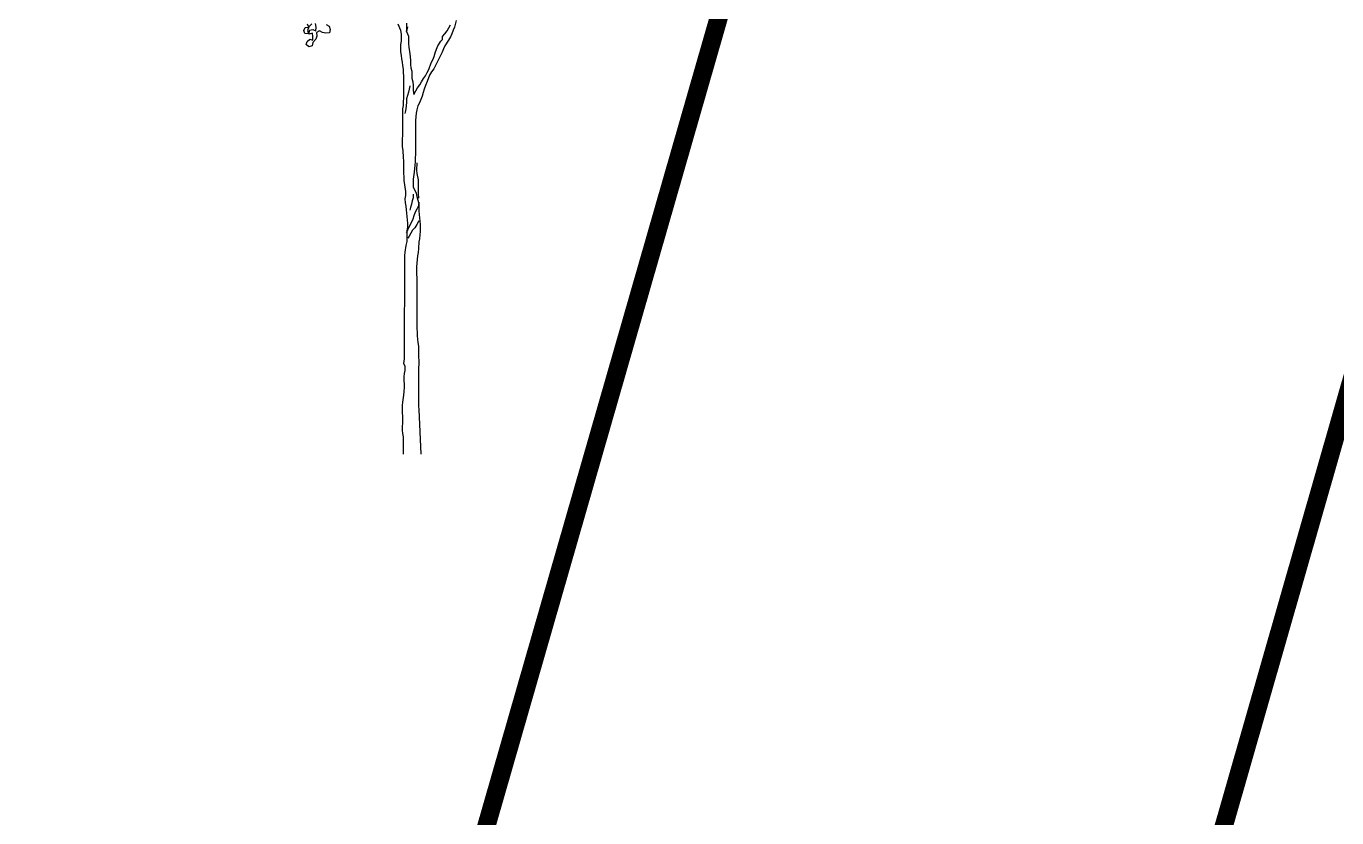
# Model space of a CAD drawing. Header units: inches. Extents: x 350994 to 353538, y 1581369 to 1583842.
# Drawn here: x 351428.89 to 351436.07, y 1583440.2 to 1583444.54 of the extents above; entities that cross this region are included whole.
import ezdxf

# ---------------------------------------------------------------- set-up
doc = ezdxf.new("R2010")
doc.units = ezdxf.units.IN
doc.header["$MEASUREMENT"] = 0
doc.linetypes.add('1', pattern=[0])
doc.layers.add("ROAD'S", color=1, linetype='1')
doc.layers.add('TREE', color=81, linetype='1')

# ---------------------------------------------------------------- blocks, each defined once
blk = doc.blocks.new('TREE_4')
at = {"color": 94}
for points in [[(-3, -32), (0, 0), (-3, 32), (0, 64), (0, 101), (-3, 136), (-9, 168), (-11, 202), (-11, 237), (-8, 269), (-8, 338), (-11, 370), (-11, 442), (-8, 474), (3, 544), (6, 578), (9, 616), (9, 651), (6, 685), (6, 720), (9, 752), (15, 784), (15, 821), (1, 850), (9, 896), (10, 1901), (13, 1935), (25, 1999), (33, 2037), (33, 2143), (39, 2178), (39, 2216), (36, 2248), (34, 2282), (28, 2346), (25, 2381), (19, 2415), (13, 2453), (22, 2488), (22, 2528), (16, 2563), (11, 2595), (5, 2629), (5, 2667), (2, 2702), (2, 2823), (-1, 2855), (-6, 2924), (-12, 2959), (-12, 3034), (-9, 3075), (-9, 3329), (-3, 3364), (0, 3398), (3, 3436), (3, 3650), (0, 3682), (-3, 3716), (-9, 3751), (-11, 3786), (-17, 3818), (-20, 3849), (-26, 3884), (-26, 3956), (-20, 3988), (-20, 4058), (-26, 4092), (-54, 4156)], [(-754, 4150), (-724, 4134), (-715, 4102), (-722, 4069), (-757, 4066), (-790, 4073), (-819, 4088), (-849, 4073), (-846, 4038), (-855, 4007), (-882, 3977), (-889, 3944), (-922, 3935), (-947, 3955), (-938, 3986), (-914, 4007), (-883, 3998), (-882, 4033), (-886, 4067), (-920, 4056), (-915, 4095), (-883, 4104), (-854, 4089), (-851, 4126), (-858, 4160)], [(-893, 4157), (-923, 4129), (-936, 4094), (-926, 4062), (-961, 4063), (-972, 4093), (-957, 4122), (-922, 4125), (-934, 4156)], [(29, 4165), (29, 4084), (38, 4130), (29, 4084), (47, 4037), (47, 3962), (49, 3930), (61, 3867), (64, 3835), (67, 3800), (67, 3763), (70, 3728), (78, 3696), (81, 3664), (81, 3630), (90, 3592), (92, 3557), (92, 3520), (95, 3482), (98, 3471)], [(98, 3471), (118, 3505), (136, 3534), (156, 3563), (173, 3592), (194, 3624), (214, 3653), (229, 3684), (246, 3713), (269, 3777), (284, 3806), (298, 3840), (307, 3875), (318, 3910), (333, 3944), (362, 3988), (379, 4005), (379, 4034), (402, 4060), (423, 4089), (440, 4118), (454, 4147)], [(512, 4190), (495, 4126), (483, 4095), (469, 4060), (454, 4031), (437, 3999), (402, 3942), (388, 3913), (376, 3881), (327, 3783), (292, 3719), (272, 3690), (252, 3658), (228, 3595), (214, 3557), (199, 3522), (191, 3488), (179, 3453), (168, 3421), (153, 3390), (139, 3361), (127, 3320), (121, 3288), (118, 3251), (115, 3216), (115, 2884), (112, 2852), (112, 2814), (109, 2782), (103, 2713), (92, 2644), (92, 2606), (94, 2571), (123, 2508), (129, 2476), (146, 2406), (149, 2372), (149, 2334), (152, 2302), (155, 2268), (161, 2204), (161, 2135), (158, 2103), (155, 2065), (149, 2034), (143, 1970), (140, 1932), (134, 1898), (129, 1828), (126, 1791), (126, 1718), (128, 1687), (128, 1188), (131, 1156), (131, 1119), (137, 1055), (143, 1020), (145, 986), (145, 911), (148, 879), (148, 844), (145, 809), (145, 434), (148, 402), (168, -31)], [(61, 3554), (52, 3523), (46, 3491), (29, 3427), (26, 3393), (20, 3329), (14, 3297), (11, 3286)], [(127, 2806), (126, 2733), (129, 2701), (141, 2638), (141, 2499), (144, 2467), (144, 2461)], [(94, 2499), (91, 2464), (83, 2433), (77, 2401), (68, 2369), (60, 2343)], [(146, 2421), (143, 2386), (129, 2354), (112, 2323), (100, 2288), (88, 2256), (59, 2193), (45, 2164), (30, 2132), (25, 2123)], [(149, 2239), (129, 2204), (109, 2172), (85, 2149), (71, 2120), (54, 2091), (42, 2071)]]:
    blk.add_lwpolyline(points, dxfattribs=at)

msp = doc.modelspace()

# ---------------------------------------------------------------- linework, layer by layer
at = {"layer": "ROAD'S", "lineweight": 5, "const_width": 0.1}
msp.add_lwpolyline([(351407.7116, 1583771.9564), (351410.3123, 1583760.7146), (351413.7827, 1583755.2624), (351418.7633, 1583751.537), (351442.4667, 1583741.7136), (351471.404, 1583728.3346), (351502.6796, 1583710.3598), (351506.0072, 1583706.3587), (351506.0072, 1583702.9013), (351506.0072, 1583702.9013), (351506.0072, 1583702.9013), (351478.923, 1583606.2768), (351449.6558, 1583503.707), (351424.2244, 1583415.1413), (351424.2244, 1583415.1413), (351421.5522, 1583405.513)], dxfattribs=at)
msp.add_lwpolyline([(351493.6281, 1583641.7592), (351482.419, 1583604.8776), (351453.3359, 1583502.652), (351427.8721, 1583413.6902), (351425.474, 1583406.1676), (351428.2052, 1583404.0013), (351429.5194, 1583403.2417), (351451.0623, 1583395.4742), (351528.8055, 1583369.3895), (351608.3356, 1583343.1456), (351610.3031, 1583342.9835), (351612.7157, 1583343.4993), (351612.7886, 1583343.7665), (351619.4893, 1583361.814), (351656.4178, 1583471.8897), (351678.8606, 1583542.9803), (351678.8606, 1583542.9803), (351631.5068, 1583568.4843), (351540.8268, 1583618.5533), (351496.1329, 1583642.2585, 0.356236)], format="xyb", close=True, dxfattribs=at)

# ---------------------------------------------------------------- block references
at = {"layer": 'TREE', "lineweight": 5, "xscale": 0.0005632341344607994, "yscale": 0.0005632341490127146, "zscale": 0.0005632341444477617}
msp.add_blockref('TREE_4', (351430.9535, 1583442.2112), dxfattribs=at)

doc.saveas('drawing.dxf')
